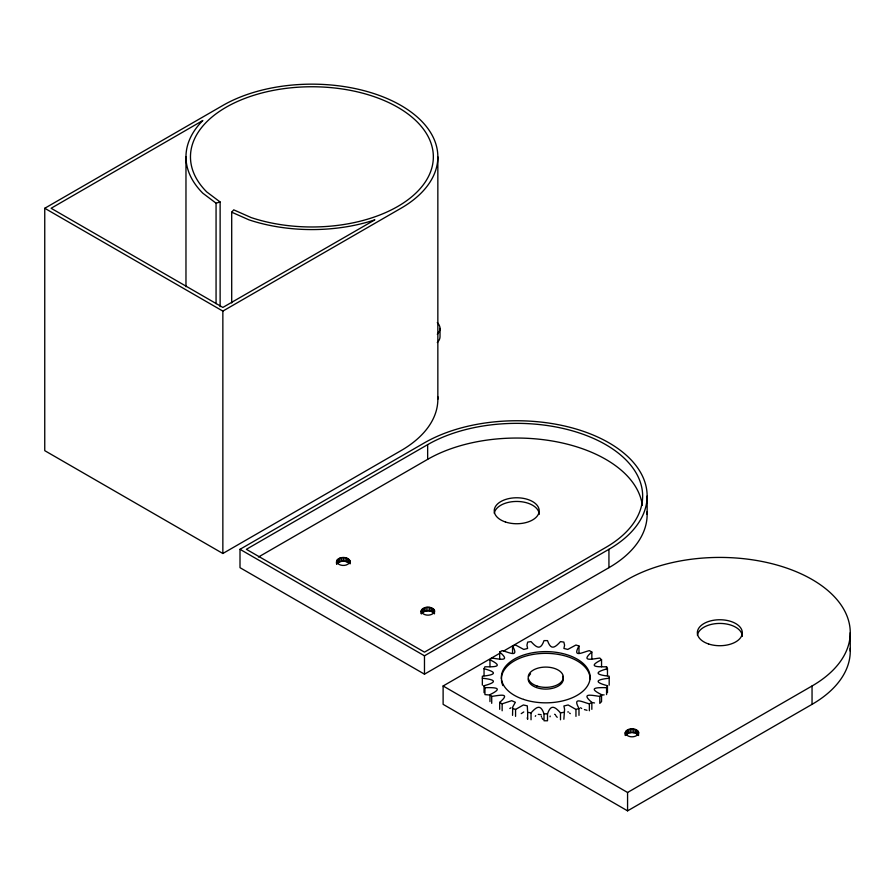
<?xml version="1.0" encoding="UTF-8"?>
<svg xmlns="http://www.w3.org/2000/svg" width="895" height="895" viewBox="0 0 895 895"><rect width="100%" height="100%" fill="white"/><g stroke="black" fill="none" stroke-linecap="round" stroke-linejoin="round"><path stroke-width="1.34" d="M512.544 715.362L512.723 706.994L515.341 702.295L511.694 700.684L502.151 703.828L499.678 702.396C511.448 692.394 499.287 695.415 491.713 696.399L489.968 694.654C504.489 687.539 494.487 687.494 484.956 687.673L484.05 685.727C498.649 681.822 494.655 679.529 482.349 678.231M512.544 652.947L512.544 646.022L515.565 645.015L523.765 649.434L527.614 648.461L526.942 645.183L527.658 642.118L531.037 641.592C536.933 648.103 540.636 650.262 544.015 640.607L547.505 640.607C550.884 650.262 554.587 648.103 560.494 641.592L563.861 642.118L564.588 645.183L563.906 648.461L567.766 649.434L575.955 645.015L578.987 646.022C572.017 658.34 582.544 652.198 589.369 650.62L591.841 652.041L591.841 658.977M550.045 716.772L550.179 716.067M336.576 563.895C334.607 555.336 352.048 555.336 350.079 563.895M350.079 561.445C348.491 566.781 338.165 566.781 336.576 561.445M421.176 611.151C422.764 605.814 433.09 605.814 434.668 611.151C433.09 616.487 422.764 616.487 421.176 611.151L421.176 613.601M625.258 732.826C626.847 727.49 637.173 727.49 638.75 732.826C637.173 738.162 626.847 738.162 625.258 732.826L625.258 735.276M563.861 719.267L564.588 709.265L563.906 705.987L568.157 704.969L575.955 709.433L578.987 708.426C572.017 696.109 582.544 702.251 589.369 703.828L591.841 702.396C580.072 692.394 592.244 695.415 599.807 696.399L601.552 694.654C587.03 687.539 597.043 687.494 606.564 687.673L607.47 685.727C592.882 681.822 596.875 679.529 609.182 678.231M484.05 675.658L484.05 668.722L484.956 666.775C494.487 666.954 504.489 666.909 489.968 659.794L491.713 658.049C499.287 659.033 511.448 662.054 499.678 652.041L502.151 650.62C508.986 652.198 519.503 658.34 512.544 646.022M591.841 652.041C580.072 662.054 592.244 659.033 599.807 658.049L601.552 659.794L601.552 666.719M535.277 716.302L535.725 715.631M336.811 564.107C339.518 560.359 345.75 560.415 349.173 563.168L349.173 559.498M434.444 610.144L434.444 613.813C431.58 609.887 424.275 609.887 421.411 613.813L421.411 610.144M638.527 731.819L638.527 735.5C635.663 731.562 628.357 731.562 625.493 735.5L625.493 731.819M512.544 708.426L515.565 709.433L523.374 704.969L527.289 705.853L527.658 712.331L531.037 712.856C536.933 706.345 540.636 704.186 544.015 713.841L544.015 720.766L547.505 720.766L547.505 713.841C550.884 704.186 554.587 706.345 560.494 712.856L563.861 712.331M601.552 659.794C587.03 666.909 597.043 666.954 606.564 666.775L607.47 668.722L607.47 675.658M521.226 713.639L523.765 711.95M231.704 302.935L231.704 212.193L233.74 209.855L251.182 217.586A121.44 70.112 0 0 0 431.502 169.043A121.44 70.112 0 0 0 290.819 87.822A121.44 70.112 0 0 0 206.734 191.922L220.125 201.99L220.125 306.694M509.803 708.516L510.978 707.766M44.75 208.278L222.855 105.453A125.938 72.708 0 0 1 400.96 105.453A125.938 72.708 0 0 1 400.96 208.278L222.855 311.102L44.75 208.278L44.75 450.666L222.855 553.49L400.96 450.666A125.938 72.708 0 0 0 437.756 396.552M240.005 549.306L424.476 442.812A130.435 75.303 0 0 1 608.936 442.812A130.435 75.303 0 0 1 608.936 549.306L608.936 567.676L424.476 674.17L240.005 567.676L240.005 549.306L424.476 655.811L608.936 549.306M427.653 444.647L246.371 549.306L424.476 652.142L605.758 547.471A125.938 72.708 0 0 0 605.758 444.647A125.938 72.708 0 0 0 427.653 444.647L427.653 459.336L258.454 557.026M850.172 648.483A130.435 75.303 0 0 1 812.045 704.343L627.574 810.848L443.114 704.343L443.114 685.984L499.779 653.272M503.393 651.18L627.574 579.479A130.435 75.303 0 0 1 812.045 579.479A130.435 75.303 0 0 1 812.045 685.984L812.045 704.343M443.114 685.984L627.574 792.478L812.045 685.984M607.47 668.722C592.882 672.626 596.875 674.919 609.182 676.217L609.182 685.167M231.704 212.193L248.933 219.834A125.938 72.708 0 0 0 374.882 219.834L222.855 307.433L51.116 208.278L202.841 120.512A125.938 72.708 0 0 0 202.841 193.219L216.064 203.176L220.125 201.99M567.766 711.95L568.526 711.984M602.223 694.979L604.125 694.878M544.015 713.841L547.505 713.841M554.553 714.288L555.448 714.646M489.308 694.979L484.956 694.609L484.956 687.673M538.231 714.378L541.128 714.646M592.535 702.609L594.504 702.944M584.424 709.59L587.019 710.294M484.05 668.722C498.649 672.626 494.655 674.919 482.349 676.217L482.349 685.167M580.553 707.766L581.716 708.516M569.567 713.069L570.294 713.639M557.216 717.342L555.795 715.631M541.945 717.924L542.929 719.479M527.189 717.857L527.658 719.267L527.658 712.331M541.341 716.067L541.475 716.772M850.25 632.731L850.25 651.09M647.141 496.065L647.141 514.424M637.855 730.879L637.855 734.56M636.781 730.074L636.781 733.743M635.383 729.459L635.383 733.128M633.75 729.067L633.75 732.736M632.004 728.933L632.004 732.602M630.259 729.067L630.259 732.736M628.637 729.459L628.637 733.128M627.574 792.478L627.574 810.848M627.238 730.074L627.238 733.743M626.164 730.879L626.164 734.56M607.47 685.727L607.47 692.663M606.564 666.775L606.564 669.549M606.564 687.673L606.564 694.609M601.552 694.654L601.552 701.59L599.807 703.336L599.807 696.399M591.841 702.396L591.841 709.332M589.369 703.828L589.369 710.764M578.987 646.022L578.987 652.947M578.987 708.426L578.987 715.362M575.955 709.433L575.955 716.369M560.494 712.856L560.494 719.781M531.037 712.856L531.037 719.781M515.565 709.433L515.565 716.369M502.151 703.828L502.151 710.764M499.678 652.041L499.678 658.977M499.678 702.396L499.678 709.332M491.713 696.399L491.713 703.336M489.968 659.794L489.968 666.719M489.968 694.654L489.968 701.59M484.05 685.727L484.05 692.663M440.016 328.42L440.016 336.688A20.238 11.691 0 0 1 437.297 342.528M437.845 156.86L437.845 399.248M433.773 609.204L433.773 612.874M432.699 608.399L432.699 612.068M431.3 607.772L431.3 611.453M429.667 607.392L429.667 611.061M427.922 607.257L427.922 610.927M426.177 607.392L426.177 611.061M424.554 607.772L424.554 611.453M424.476 655.811L424.476 674.17M423.156 608.399L423.156 612.068M422.082 609.204L422.082 612.874M349.844 560.438L349.844 562.888M348.099 558.693L348.099 562.362M346.701 558.066L346.701 561.747M345.078 557.686L345.078 561.355M343.322 557.551L343.322 561.221M341.577 557.686L341.577 561.355M339.955 558.066L339.955 561.747M338.556 558.693L338.556 562.362M337.482 559.498L337.482 563.168M336.811 560.438L336.811 562.888M222.855 311.102L222.855 553.49M216.064 203.176L216.064 303.685M185.97 156.86L185.97 286.691M562.731 676.329A17.576 10.147 0 0 1 548.053 689.016A17.576 10.147 0 0 1 528.184 678.958M528.788 676.329A17.576 10.147 0 0 1 530.545 673.879M502.912 685.581A44.358 25.608 0 0 1 501.457 680.289M501.401 678.958A44.358 25.608 0 0 1 545.76 653.35A44.358 25.608 0 0 1 590.118 678.958M697.406 635.271A22.487 12.989 0 0 1 720.788 623.435A22.487 12.989 0 0 1 742.302 636.401M494.297 513.294A22.487 12.989 0 0 1 517.679 501.457A22.487 12.989 0 0 1 539.193 514.424M647.063 511.817A130.435 75.303 0 0 1 608.936 567.676M427.653 459.336A125.938 72.708 0 0 1 560.527 442.589A125.938 72.708 0 0 1 642.297 505.339M437.297 322.58A20.238 11.691 0 0 1 437.297 334.271M523.586 699.409A44.358 25.608 0 0 0 590.118 677.224A44.358 25.608 0 0 0 523.586 655.039A44.358 25.608 0 0 0 523.586 699.409M536.978 686.006A17.576 10.147 0 0 0 563.335 677.224A17.576 10.147 0 0 0 536.978 668.442A17.576 10.147 0 0 0 536.978 686.006M708.572 643.975A22.487 12.989 0 0 0 742.302 632.731A22.487 12.989 0 0 0 708.572 621.488A22.487 12.989 0 0 0 708.572 643.975M505.462 521.998A22.487 12.989 0 0 0 539.193 510.754A22.487 12.989 0 0 0 505.462 499.511A22.487 12.989 0 0 0 505.462 521.998"/></g></svg>
